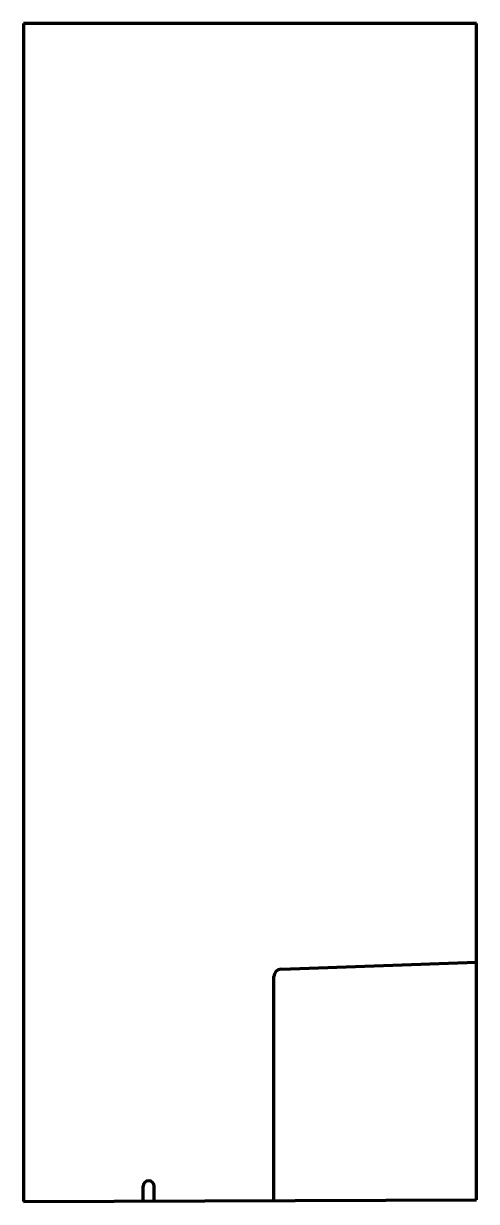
# Model space of a CAD drawing. Header units: inches. Extents: x 0 to 30.8, y 0 to 80.
import ezdxf

# ---------------------------------------------------------------- set-up
doc = ezdxf.new("R2010")
doc.units = ezdxf.units.IN
doc.header["$MEASUREMENT"] = 0
doc.layers.add('1', color=7, linetype='Continuous')

msp = doc.modelspace()

# ---------------------------------------------------------------- linework, layer by layer
at = {"color": 7, "lineweight": 90}
for p, q in [((0, 80), (0, 0)), ((30.75, 80), (0, 80)), ((30.75, 0.113), (30.75, 80)), ((0, 0), (30.75, 0.113))]:
    msp.add_line(p, q, dxfattribs=at)
at = {"layer": '1', "color": 7, "lineweight": 90}
for p, q in [((17.482, 15.768), (30.75, 16.25)), ((17, 0.062), (17, 15.268)), ((8.125, 0.03), (8.121, 1.03)), ((8.875, 0.033), (8.871, 1.033))]:
    msp.add_line(p, q, dxfattribs=at)
for centre, radius, start, end in [((17.5, 15.268), 0.5, 92.08257, 180), ((8.496, 1.031), 0.375, 0.21065, 180.21065)]:
    msp.add_arc(centre, radius, start, end, dxfattribs=at)

doc.saveas('drawing.dxf')
